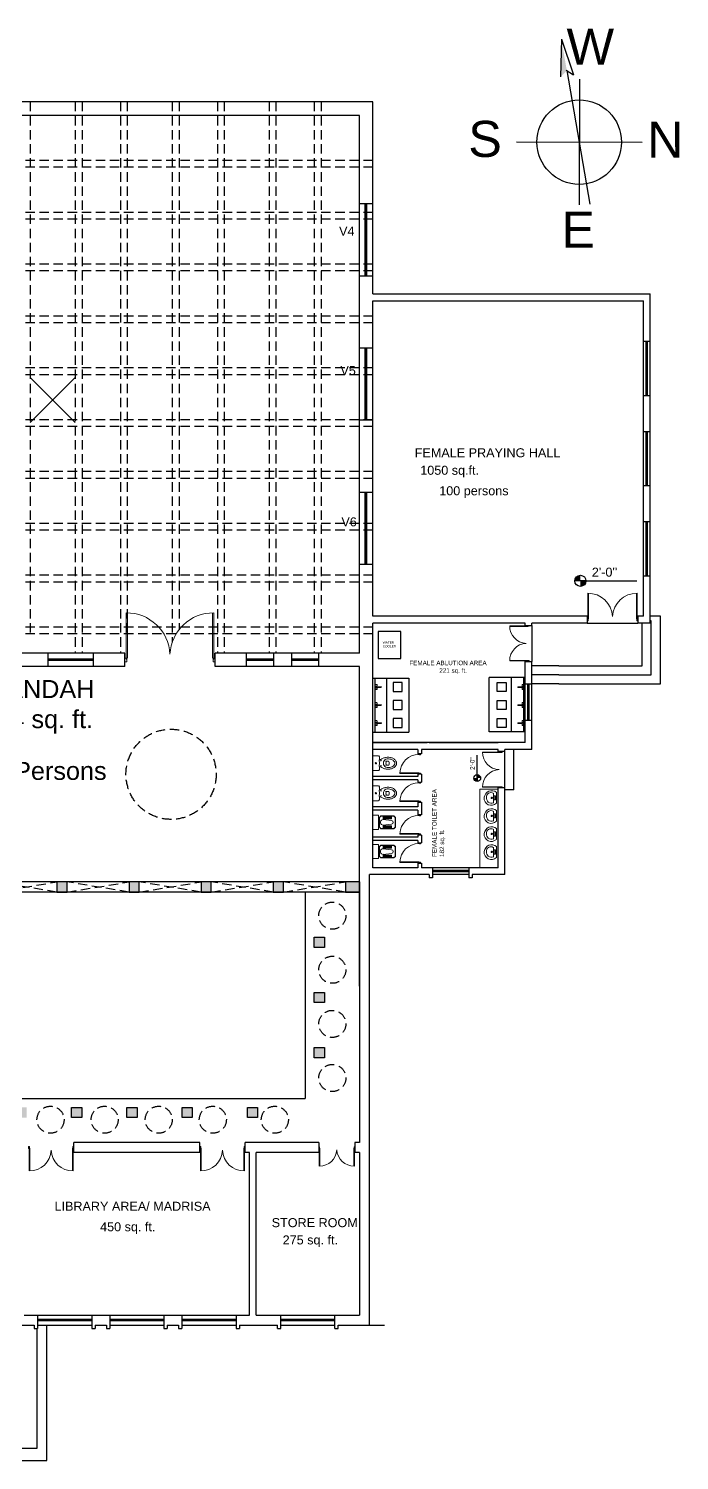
# Model space of a CAD drawing. Header units: inches. Extents: x -6210 to 141093, y -2740 to 21225.
# Drawn here: x 80907 to 81773, y 5841 to 7746 of the extents above; entities that cross this region are included whole.
import ezdxf

# ---------------------------------------------------------------- set-up
doc = ezdxf.new("R2010")
doc.units = ezdxf.units.IN
doc.header["$LTSCALE"] = 100
doc.header["$MEASUREMENT"] = 0
doc.linetypes.add('HIDDEN2', pattern=[0.1875, 0.125, -0.0625])
doc.linetypes.add('PHANTOM2', pattern=[1.25, 0.625, -0.125, 0.125, -0.125, 0.125, -0.125])
for name, color, linetype in [('1text', 6, 'Continuous'), ('A-REFR-SECT', 2, 'PHANTOM2'), ('arches', 83, 'Continuous'), ('beams', 30, 'Continuous'), ('column', 2, 'Continuous'), ('dome', 40, 'Continuous'), ('pavement', 31, 'Continuous'), ('steps', 9, 'Continuous'), ('walls', 1, 'Continuous'), ('windows', 150, 'Continuous')]:
    doc.layers.add(name, color=color, linetype=linetype)
for name, color, linetype, lineweight in [('DODTED', 2, 'HIDDEN2', 5), ('DOOR', 11, 'Continuous', 5), ('FURNITUR', 253, 'Continuous', 18), ('H', 8, 'Continuous', 5)]:
    doc.layers.add(name, color=color, linetype=linetype, lineweight=lineweight)
doc.styles.get("Standard").update_dxf_attribs({"font": 'arial.ttf', "height": 4})

# ---------------------------------------------------------------- blocks, each defined once
blk = doc.blocks.new('FDSADDFAEREWRWER')
at = {"layer": 'FURNITUR'}
for p, q in [((38131, -26483.3), (38131, -26479.5)), ((38131.1, -26479.3), (38132, -26478)), ((38139.5, -26477.9), (38132.4, -26477.9)), ((38139.7, -26497.4), (38139.7, -26478.1)), ((38122.8, -26485.2), (38118.7, -26485.2)), ((38122.8, -26490.3), (38118.7, -26490.3)), ((38129.7, -26484.3), (38128.3, -26484.3)), ((38129.7, -26491.2), (38128.3, -26491.2)), ((38129, -26485), (38129, -26483.6)), ((38129, -26491.9), (38129, -26490.5)), ((38131, -26487.7), (38131.5, -26483.7)), ((38131, -26487.7), (38131.5, -26491.7)), ((38131, -26495.9), (38131, -26492.1)), ((38131.4, -26483.6), (38131.1, -26483.4)), ((38131.3, -26491.9), (38131.1, -26492)), ((38131.1, -26496.2), (38132, -26497.4)), ((38139.5, -26497.6), (38132.4, -26497.6))]:
    blk.add_line(p, q, dxfattribs=at)
at = {"layer": 'FURNITUR', "extrusion": (0, 0, -1)}
for centre, major_axis, start_param, end_param in [((38118.4, -26491.9), (-8.51, 8.51), 0.175324, 0.503558), ((38119.6, -26496), (-11.5, 11.5), 0.503558, 0.785398), ((38119.6, -26496), (-11.5, -11.5), 2.356194, 2.638034), ((38120.8, -26491.9), (-8.51, 8.51), 1.067238, 1.389176), ((38131.5, -26479.5), (-0.314, 0.314), -0.785398, -0.165149), ((38132.4, -26478.3), (-0.314, -0.314), 1.405648, 2.356194), ((38139.5, -26478.1), (-0.157, -0.157), 2.356194, 3.926991), ((38113.9, -26487.7), (-4.02, 4.02), -0.785398, -0.250471), ((38113.9, -26487.7), (-4.02, -4.02), 0.250471, 0.785398), ((38116.6, -26489.4), (-6.28, 6.28), -0.250471, 0.175324), ((38116.6, -26486.1), (-6.28, 6.28), 4.537065, 4.96286), ((38113.9, -26487.7), (-2.45, -2.45), 0.785398, 1.320326), ((38113.9, -26487.7), (-2.45, 2.45), -1.320326, -0.785398), ((38116.6, -26489.4), (-4.71, 4.71), -0.250471, 0.175324), ((38116.6, -26486.1), (-4.71, 4.71), 4.537065, 4.96286), ((38118.4, -26483.5), (-8.51, 8.51), 4.208831, 4.537065), ((38118.4, -26491.9), (-6.94, -6.94), 1.74612, 2.074355), ((38118.4, -26483.5), (-6.94, -6.94), 5.779627, 6.107861), ((38119.6, -26479.4), (-11.5, -11.5), 5.497787, 5.779627), ((38119.6, -26496), (-9.95, -9.95), 2.074355, 2.310238), ((38119.6, -26479.4), (-9.95, 9.95), 3.972947, 4.208831), ((38123.2, -26487.7), (-3.69, -3.69), 0.295539, 1.275258), ((38118.7, -26485.4), (-0.125, -0.125), 1.275258, 2.356194), ((38118.7, -26490.1), (-0.125, 0.125), 3.926991, 5.007928), ((38119.9, -26487.7), (-4.12, 4.12), 0.626699, 4.08569), ((38119.6, -26479.4), (-11.5, 11.5), 3.645151, 3.926991), ((38114.8, -26487.7), (-5.34, -5.34), 3.582609, 4.271372), ((38120.8, -26483.5), (-8.51, -8.51), 4.894009, 5.215947), ((38131.1, -26476), (-4.89, -4.89), 5.503466, 6.019803), ((38131.1, -26499.4), (-4.89, 4.89), 0.263382, 0.779719), ((38129, -26484.3), (-0.275, 0.275), 3.926991, 7.068583), ((38129, -26491.2), (-0.275, 0.275), 3.926991, 7.068583), ((38129, -26484.3), (-0.275, 0.275), 0.785398, 3.926991), ((38129, -26491.2), (-0.275, 0.275), 0.785398, 3.926991), ((38131.2, -26483.3), (-0.125, 0.125), 4.434999, 5.497787), ((38131.2, -26492.1), (-0.125, 0.125), -0.785398, 0.415559), ((38131.5, -26495.9), (-0.314, 0.314), -1.405648, -0.785398), ((38131.3, -26491.7), (-0.125, -0.125), 3.819301, 5.127948), ((38131.3, -26483.7), (-0.125, -0.125), 2.864203, 4.034681), ((38132.4, -26497.2), (-0.314, 0.314), 3.926991, 4.877538), ((38135.7, -26487.7), (-0.627, 0.627), -0.785398, 2.356194), ((38135.7, -26487.7), (-0.627, -0.627), 3.926991, 7.068583), ((38139.5, -26497.4), (-0.157, -0.157), 3.926991, 5.497787)]:
    blk.add_ellipse(centre, major_axis=major_axis, ratio=1, start_param=start_param, end_param=end_param, dxfattribs=at)
blk = doc.blocks.new('A$C0F316CBE')
at = {"linetype": 'Continuous'}
for p, q in [((0, 16), (1.9, 17.9)), ((0, 16), (0, 2.8)), ((0, 2.8), (1.9, 0.9)), ((0.4, 15.8), (2, 17.5)), ((0.4, 15.8), (0.4, 3)), ((0.4, 3), (2, 1.3)), ((1.9, 17.9), (19.4, 17.9)), ((1.9, 0.9), (19.4, 0.9)), ((2, 17.5), (5.2, 17.5)), ((2, 1.3), (5.2, 1.3)), ((5.2, 17.9), (5.2, 14)), ((5.2, 14), (16.1, 14)), ((16.1, 13.2), (5.2, 11.8)), ((16.1, 5.6), (5.2, 7)), ((5.2, 4.8), (16.1, 4.8)), ((5.2, 4.8), (5.2, 0.9)), ((5.7, 14), (5.7, 17.1)), ((5.7, 4.8), (5.7, 1.7)), ((6.2, 14), (6.2, 17.1)), ((6.2, 4.8), (6.2, 1.7)), ((6.7, 14), (6.7, 17.1)), ((6.7, 4.8), (6.7, 1.7)), ((7.2, 14), (7.2, 17.1)), ((7.2, 4.8), (7.2, 1.7)), ((7.8, 14), (7.8, 17.1)), ((7.8, 4.8), (7.8, 1.7)), ((8.3, 14), (8.3, 17.1)), ((8.3, 4.8), (8.3, 1.7)), ((8.8, 14), (8.8, 17.1)), ((8.8, 4.8), (8.8, 1.7)), ((9.3, 14), (9.3, 17.1)), ((9.3, 4.8), (9.3, 1.7)), ((9.8, 14), (9.8, 17.1)), ((9.8, 4.8), (9.8, 1.7)), ((10.4, 14), (10.4, 17.1)), ((10.4, 4.8), (10.4, 1.7)), ((10.9, 14), (10.9, 17.1)), ((10.9, 4.8), (10.9, 1.7)), ((11.4, 14), (11.4, 17.1)), ((11.4, 4.8), (11.4, 1.7)), ((11.9, 14), (11.9, 17.1)), ((11.9, 4.8), (11.9, 1.7)), ((12.4, 14), (12.4, 17.1)), ((12.4, 4.8), (12.4, 1.7)), ((13, 14), (13, 17.1)), ((13, 4.8), (13, 1.7)), ((13.5, 14), (13.5, 17.1)), ((13.5, 4.8), (13.5, 1.7)), ((14, 14), (14, 17.1)), ((14, 4.8), (14, 1.7)), ((14.5, 14), (14.5, 17.1)), ((14.5, 4.8), (14.5, 1.7)), ((15, 14), (15, 17.1)), ((15, 4.8), (15, 1.7)), ((15.5, 14), (15.5, 17.1)), ((15.5, 4.8), (15.5, 1.7)), ((16.1, 17.9), (16.1, 14)), ((16.1, 17.5), (19.2, 17.5)), ((16.1, 4.8), (16.1, 0.9)), ((16.1, 1.3), (19.2, 1.3)), ((20.9, 15.8), (19.2, 17.5)), ((20.9, 3), (19.2, 1.3)), ((21.2, 16), (19.4, 17.9)), ((21.2, 2.8), (19.4, 0.9)), ((20.9, 15.8), (20.9, 3)), ((21.2, 16), (21.2, 2.8)), ((22.4, 9.4), (22.4, 18.8)), ((22.4, 18.8), (29.9, 18.8)), ((22.4, 9.4), (22.4, 0)), ((22.4, 0), (29.9, 0)), ((29.9, 18.8), (29.9, 0))]:
    blk.add_line(p, q, dxfattribs=at)
for centre, radius, start, end in [((5.2, 9.4), 2.44, 90, 270), ((16.1, 9.4), 3.76, 256.2366, 103.7634)]:
    blk.add_arc(centre, radius, start, end, dxfattribs=at)
blk = doc.blocks.new('A$C47FC17B3')
for p, q in [((0, 8.3), (0, 6.2)), ((0, 8.3), (6.6, 8.3)), ((0.4, 5.8), (1.6, 5.8)), ((2, 8.3), (2, 6.2)), ((2.9, 4.8), (2.9, 0.5)), ((3.8, 4.8), (3.8, 0.5)), ((4.6, 8.3), (4.6, 6.2)), ((6.2, 5.8), (5, 5.8)), ((6.6, 8.3), (6.6, 6.2))]:
    blk.add_line(p, q)
blk.add_lwpolyline([(2.3, 8.3), (4.4, 8.3), (4.4, 8.1), (2.3, 8.1)], close=True)
for centre, radius, start, end in [((0.4, 6.2), 0.386, 180, 270), ((1.6, 6.2), 0.386, 270, 0), ((-54.7, 1.9), 57.6, 2.8972, 6.1915), ((3.3, 0.5), 0.462, 180, 0), ((61.3, 1.9), 57.6, 173.8085, 177.1028), ((5, 6.2), 0.386, 180, 270), ((6.2, 6.2), 0.386, 270, 0)]:
    blk.add_arc(centre, radius, start, end)
blk = doc.blocks.new('A$C4A15109F')
at = {"layer": 'H'}
blk.add_blockref('A$C47FC17B3', (-3.3, 18.7), dxfattribs=at)
blk = doc.blocks.new('D')
at = {"layer": 'DOOR'}
for p, q in [((73476.8, 10997.4), (73476.8, 10955.3)), ((73478, 10955.3), (73478, 10997.4)), ((73557.4, 10955.3), (73557.4, 10997.4)), ((73558.5, 10997.4), (73558.5, 10955.3)), ((73475.7, 10955.4), (73476.8, 10955.4)), ((73475.7, 10952), (73475.7, 10955.4)), ((73477.4, 10952), (73475.7, 10952)), ((73476.8, 10955.4), (73476.8, 10954.2)), ((73476.8, 10955.3), (73478, 10955.3)), ((73476.8, 10954.2), (73477.4, 10954.2)), ((73477.4, 10954.2), (73477.4, 10952)), ((73558.5, 10955.3), (73557.4, 10955.3)), ((73557.9, 10954.2), (73557.9, 10952)), ((73558.5, 10954.2), (73557.9, 10954.2)), ((73557.9, 10952), (73559.7, 10952)), ((73559.7, 10955.4), (73558.5, 10955.4)), ((73558.5, 10955.4), (73558.5, 10954.2)), ((73559.7, 10952), (73559.7, 10955.4))]:
    blk.add_line(p, q, dxfattribs=at)
for centre, start, end in [((73477.4, 10957.1), 2.7057, 90.8209), ((73557.9, 10957.1), 89.1791, 177.2943)]:
    blk.add_arc(centre, 40.3, start, end, dxfattribs=at)
blk = doc.blocks.new('D1')
for points in [[(1.5, 40.9), (1.5, 1.9), (3, 1.9), (3, 40.9)], [(1.5, 0.4), (2.2, 0.4), (2.2, -1.9), (0, -1.9), (0, 1.9), (1.5, 1.9)], [(42, 1.9), (42, -1.9), (39.8, -1.9), (39.8, 0.4), (40.5, 0.4), (40.5, 1.9)]]:
    blk.add_lwpolyline(points, close=True)
blk.add_arc((1.5, 1.9), 39, 0, 88.1502)
blk = doc.blocks.new('LAV', base_point=(396, 588))
for p, q in [((396.2, 580.6), (396.2, 595.1)), ((397.6, 585), (397.6, 590.7)), ((397.6, 590.7), (399.3, 590.7)), ((399.3, 590.7), (399.3, 585)), ((400.3, 580.9), (400.3, 594)), ((396.2, 580.6), (396.2, 580.6)), ((399.3, 585), (397.6, 585)), ((400.3, 580.9), (400.3, 580.9))]:
    blk.add_line(p, q)
for centre, radius, start, end in [((402.6, 587.4), 10, 6.3511, 130.1512), ((403.4, 588.7), 6.06, 355.5607, 119.9347), ((403, 587.4), 9.62, 225.0409, 4.876), ((402.9, 587.3), 6.63, 247.3713, 10.7334)]:
    blk.add_arc(centre, radius, start, end)
blk = doc.blocks.new('A$C56213ABD')
for points in [[(11.2, 10.1), (8.6, 10.1)], [(9.9, 11.4), (9.9, 8.7)]]:
    blk.add_lwpolyline(points)
for radius in [0.938, 0.75]:
    blk.add_circle((9.9, 10.1), radius)
at = {"rotation": 270}
blk.add_blockref('LAV', (10.1, 16.5), dxfattribs=at)

msp = doc.modelspace()

# ---------------------------------------------------------------- hatches: boundary and pattern name
at = {"layer": '1text'}
h = msp.add_hatch(color=256, dxfattribs=at)
h.dxf.hatch_style = 1
h.paths.add_polyline_path([(81641.21607, 7018.61748, 0.4142135624), (81633.83283, 7011.23424), (81641.21607, 7011.23424)])
h.paths.add_polyline_path([(81648.5993, 7011.23424), (81641.21607, 7011.23424), (81641.21607, 7003.85101, 0.4142135624)])
h = msp.add_hatch(color=256, dxfattribs=at)
h.dxf.hatch_style = 1
h.paths.add_polyline_path([(81499.33841, 6748.7422, 0.4142135624), (81503.86411, 6744.21651), (81503.86411, 6748.7422)])
h.paths.add_polyline_path([(81503.86411, 6753.2679), (81503.86411, 6748.7422), (81508.3898, 6748.7422, 0.4142135624)])
at = {"layer": 'column'}
h = msp.add_hatch(color=256, dxfattribs=at)
h.dxf.hatch_style = 1
h.paths.add_polyline_path([(80094.01371, 6610.58138), (80075.06327, 6610.58138), (80075.06327, 6597.08138), (80094.01371, 6597.08138)])
h.paths.add_polyline_path([(80190.01371, 6610.58138), (80176.52579, 6610.58138), (80176.52579, 6597.08138), (80190.01371, 6597.08138)])
h.paths.add_polyline_path([(80286.01371, 6610.58138), (80272.52579, 6610.58138), (80272.52579, 6597.08138), (80286.01371, 6597.08138)])
h.paths.add_polyline_path([(80382.01371, 6610.58138), (80368.52579, 6610.58138), (80368.52579, 6597.08138), (80382.01371, 6597.08138)])
h.paths.add_polyline_path([(80478.01371, 6610.58138), (80464.52579, 6610.58138), (80464.52579, 6597.08138), (80478.01371, 6597.08138)])
h.paths.add_polyline_path([(80574.01371, 6610.58138), (80560.52579, 6610.58138), (80560.52579, 6597.08138), (80574.01371, 6597.08138)])
h.paths.add_polyline_path([(80670.01371, 6610.58138), (80656.52579, 6610.58138), (80656.52579, 6597.08138), (80670.01371, 6597.08138)])
h.paths.add_polyline_path([(80766.01371, 6610.58138), (80752.52579, 6610.58138), (80752.52579, 6597.08138), (80766.01371, 6597.08138)])
h.paths.add_polyline_path([(80862.01371, 6610.58138), (80848.52579, 6610.58138), (80848.52579, 6597.08138), (80862.01371, 6597.08138)])
h.paths.add_polyline_path([(80958.01371, 6610.58138), (80944.52579, 6610.58138), (80944.52579, 6597.08138), (80958.01371, 6597.08138)])
h.paths.add_polyline_path([(81054.01371, 6610.58138), (81040.52579, 6610.58138), (81040.52579, 6597.08138), (81054.01371, 6597.08138)])
h.paths.add_polyline_path([(81150.01371, 6610.58138), (81136.52579, 6610.58138), (81136.52579, 6597.08138), (81150.01371, 6597.08138)])
h.paths.add_polyline_path([(81246.01371, 6610.58138), (81232.52579, 6610.58138), (81232.52579, 6597.08138), (81246.01371, 6597.08138)])
h.paths.add_polyline_path([(81347.06327, 6610.58138), (81328.52579, 6610.58138), (81328.52579, 6597.08138), (81347.06327, 6597.08138)])
h = msp.add_hatch(color=256, dxfattribs=at)
h.dxf.hatch_style = 1
h.paths.add_polyline_path([(80135.06327, 6537.08138), (80121.57536, 6537.08138), (80121.57536, 6523.58138), (80135.06327, 6523.58138)])
h.paths.add_polyline_path([(80135.06327, 6463.58138), (80121.57536, 6463.58138), (80121.57536, 6450.08138), (80135.06327, 6450.08138)])
h.paths.add_polyline_path([(80135.06327, 6390.08138), (80121.57536, 6390.08138), (80121.57536, 6376.58138), (80135.06327, 6376.58138)])
h.paths.add_polyline_path([(80195.06327, 6310.58138), (80181.57536, 6310.58138), (80181.57536, 6297.08138), (80195.06327, 6297.08138)])
h.paths.add_polyline_path([(80330.03911, 6310.58138), (80316.55119, 6310.58138), (80316.55119, 6297.08138), (80330.03911, 6297.08138)])
h.paths.add_polyline_path([(80403.52703, 6310.58138), (80390.03911, 6310.58138), (80390.03911, 6297.08138), (80403.52703, 6297.08138)])
h.paths.add_polyline_path([(80477.01495, 6310.58138), (80463.52703, 6310.58138), (80463.52703, 6297.08138), (80477.01495, 6297.08138)])
h.paths.add_polyline_path([(80550.50287, 6310.58138), (80537.01495, 6310.58138), (80537.01495, 6297.08138), (80550.50287, 6297.08138)])
h.paths.add_polyline_path([(80904.17566, 6310.58138), (80890.68774, 6310.58138), (80890.68774, 6297.08138), (80904.17566, 6297.08138)])
h.paths.add_polyline_path([(80977.66358, 6310.58138), (80964.17566, 6310.58138), (80964.17566, 6297.08138), (80977.66358, 6297.08138)])
h.paths.add_polyline_path([(81051.1515, 6310.58138), (81037.66358, 6310.58138), (81037.66358, 6297.08138), (81051.1515, 6297.08138)])
h.paths.add_polyline_path([(81124.63942, 6310.58138), (81111.1515, 6310.58138), (81111.1515, 6297.08138), (81124.63942, 6297.08138)])
h.paths.add_polyline_path([(81211.61525, 6310.58138), (81198.12733, 6310.58138), (81198.12733, 6297.08138), (81211.61525, 6297.08138)])
h.paths.add_polyline_path([(81300.55119, 6390.08138), (81287.06327, 6390.08138), (81287.06327, 6376.58138), (81300.55119, 6376.58138)])
h.paths.add_polyline_path([(81300.55119, 6463.58138), (81287.06327, 6463.58138), (81287.06327, 6450.08138), (81300.55119, 6450.08138)])
h.paths.add_polyline_path([(81300.55119, 6537.08138), (81287.06327, 6537.08138), (81287.06327, 6523.58138), (81300.55119, 6523.58138)])

# ---------------------------------------------------------------- linework, layer by layer
at = {"layer": '1text'}
for p, q in [((81648.5993, 7011.23424), (81633.83283, 7011.23424)), ((81641.21607, 7011.23424), (81716.15746, 7011.23424)), ((81503.86411, 6748.7422), (81503.86411, 6779.47044)), ((81503.86411, 6753.2679), (81503.86411, 6744.21651))]:
    msp.add_line(p, q, dxfattribs=at)
for centre, radius in [((81641.21607, 7011.23424), 7.38324), ((81503.86411, 6748.7422), 4.5257)]:
    msp.add_circle(centre, radius, dxfattribs=at)
at = {"layer": 'A-REFR-SECT', "linetype": 'ByBlock'}
for p, q in [((81615.83969, 7732.08301), (81614.88549, 7682.0224)), ((81615.83969, 7732.08301), (81631.94277, 7684.67345)), ((81622.27796, 7690.65819), (81631.94277, 7684.67345)), ((81623.11601, 7690.13924), (81653.9073, 7512.64529)), ((81639.84822, 7678.62483), (81639.38597, 7511.41528)), ((81556.01232, 7595.25118), (81723.22187, 7594.78893))]:
    msp.add_line(p, q, dxfattribs=at)
msp.add_circle((81639.61709, 7595.02005), 56.205, dxfattribs=at)
msp.add_solid([(81623.11601, 7690.13924), (81615.83969, 7732.08301), (81614.88549, 7682.0224)], dxfattribs=at)
at = {"layer": 'arches', "linetype": 'HIDDEN2'}
for p, q in [((80862.01371, 6597.08138), (80944.52579, 6610.58138)), ((80944.52579, 6597.08138), (80862.01371, 6610.58138)), ((80958.01371, 6597.08138), (81040.52579, 6610.58138)), ((81040.52579, 6597.08138), (80958.01371, 6610.58138)), ((81054.01371, 6597.08138), (81136.52579, 6610.58138)), ((81136.52579, 6597.08138), (81054.01371, 6610.58138)), ((81150.01371, 6597.08138), (81232.52579, 6610.58138)), ((81232.52579, 6597.08138), (81150.01371, 6610.58138)), ((81246.01371, 6597.08138), (81328.52579, 6610.58138)), ((81328.52579, 6597.08138), (81246.01371, 6610.58138))]:
    msp.add_line(p, q, dxfattribs=at)
at = {"layer": 'arches'}
msp.add_line((81360.56327, 6020.77789), (81380.35188, 6020.77789), dxfattribs=at)
at = {"layer": 'beams', "linetype": 'HIDDEN2'}
for p, q in [((80909.06327, 7648.58138), (80909.06327, 6936.66621)), ((80969.06327, 7648.58138), (80969.06327, 6915.08138)), ((80978.06327, 7648.58138), (80978.06327, 6915.08138)), ((81029.06327, 7648.58138), (81029.06327, 6915.08138)), ((81038.06327, 7648.58138), (81038.06327, 6936.66621)), ((81098.06327, 7648.58138), (81098.06327, 6929.4779)), ((81107.06327, 7648.58138), (81107.06327, 6946.2132)), ((81158.06327, 7648.58138), (81158.06327, 6915.08138)), ((81167.06327, 7648.58138), (81167.06327, 6915.08138)), ((81227.06327, 7648.58138), (81227.06327, 6915.08138)), ((81236.06327, 7648.58138), (81236.06327, 6915.08138)), ((81287.06327, 7648.58138), (81287.06327, 6915.08138)), ((81296.06327, 7648.58138), (81296.06327, 6915.08138)), ((81365.06327, 7570.58138), (80075.06327, 7570.58138)), ((81365.06327, 7561.58138), (80075.06327, 7561.58138)), ((81365.06327, 7501.58138), (80075.06327, 7501.58138)), ((81365.06327, 7492.58138), (80075.06327, 7492.58138)), ((81365.06327, 7432.58138), (80075.06327, 7432.58138)), ((81365.06327, 7423.58138), (80075.06327, 7423.58138)), ((81365.06327, 7363.58138), (80075.06327, 7363.58138)), ((81365.06327, 7354.58138), (80075.06327, 7354.58138)), ((81365.06327, 7294.58138), (80075.06327, 7294.58138)), ((81365.06327, 7285.58138), (80075.06327, 7285.58138)), ((81365.06327, 7225.58138), (80075.06327, 7225.58138)), ((81365.06327, 7216.58138), (80075.06327, 7216.58138)), ((81365.06327, 7156.58138), (80075.06327, 7156.58138)), ((81365.06327, 7147.58138), (80075.06327, 7147.58138)), ((81365.06327, 7087.58138), (80075.06327, 7087.58138)), ((81365.06327, 7078.58138), (80075.06327, 7078.58138)), ((81365.06327, 7018.58138), (80075.06327, 7018.58138)), ((81365.06327, 7009.58138), (80075.06327, 7009.58138)), ((81365.06327, 6949.58138), (80075.06327, 6949.58138)), ((81365.06327, 6940.58138), (80075.06327, 6940.58138)), ((81227.06327, 6907.08138), (81227.06327, 6905.08138))]:
    msp.add_line(p, q, dxfattribs=at)
at = {"layer": 'beams'}
for p, q in [((80969.06327, 7281.83138), (80909.06327, 7221.83138)), ((80909.06327, 7281.83138), (80969.06327, 7221.83138))]:
    msp.add_line(p, q, dxfattribs=at)
at = {"layer": 'column'}
for points in [[(80944.52579, 6597.08138), (80958.01371, 6597.08138), (80958.01371, 6610.58138), (80944.52579, 6610.58138)], [(81040.52579, 6597.08138), (81054.01371, 6597.08138), (81054.01371, 6610.58138), (81040.52579, 6610.58138)], [(81136.52579, 6597.08138), (81150.01371, 6597.08138), (81150.01371, 6610.58138), (81136.52579, 6610.58138)], [(81232.52579, 6597.08138), (81246.01371, 6597.08138), (81246.01371, 6610.58138), (81232.52579, 6610.58138)], [(81328.52579, 6597.08138), (81347.06327, 6597.08138), (81347.06327, 6610.58138), (81328.52579, 6610.58138)], [(81300.55119, 6523.58138), (81287.06327, 6523.58138), (81287.06327, 6537.08138), (81300.55119, 6537.08138)], [(81300.55119, 6450.08138), (81287.06327, 6450.08138), (81287.06327, 6463.58138), (81300.55119, 6463.58138)], [(81300.55119, 6376.58138), (81287.06327, 6376.58138), (81287.06327, 6390.08138), (81300.55119, 6390.08138)], [(80977.66358, 6297.08138), (80964.17566, 6297.08138), (80964.17566, 6310.58138), (80977.66358, 6310.58138)], [(81051.1515, 6297.08138), (81037.66358, 6297.08138), (81037.66358, 6310.58138), (81051.1515, 6310.58138)], [(81124.63942, 6297.08138), (81111.1515, 6297.08138), (81111.1515, 6310.58138), (81124.63942, 6310.58138)], [(81211.61525, 6297.08138), (81198.12733, 6297.08138), (81198.12733, 6310.58138), (81211.61525, 6310.58138)]]:
    msp.add_lwpolyline(points, close=True, dxfattribs=at)
at = {"layer": 'dome', "linetype": 'HIDDEN2'}
for centre, radius in [((81096.45406, 6753.83138), 60), ((81311.06327, 6565.70409), 18), ((81311.06327, 6493.70409), 18), ((81311.06327, 6421.70409), 18), ((81311.06327, 6349.70409), 18), ((80936.03911, 6294.16806), 18), ((81008.03911, 6294.16806), 18), ((81080.03911, 6294.16806), 18), ((81152.03911, 6294.16806), 18), ((81234.56809, 6294.16806), 18)]:
    msp.add_circle(centre, radius, dxfattribs=at)
at = {"layer": 'FURNITUR'}
for p, q in [((81531.56327, 6733.99963), (81507.56327, 6733.99963)), ((81507.56327, 6733.99963), (81507.56327, 6629.53523)), ((81507.56327, 6629.53523), (81531.56327, 6629.53523))]:
    msp.add_line(p, q, dxfattribs=at)
at = {"layer": 'steps'}
for p, q in [((81650.06327, 6955.03523), (81717.56327, 6955.03523)), ((81723.56327, 6898.03523), (81723.56327, 6955.03523)), ((81747.56327, 6964.03523), (81734.06327, 6964.03523)), ((81735.56327, 6958.03523), (81734.06327, 6958.03523)), ((81735.56327, 6886.03523), (81735.56327, 6958.03523)), ((81747.56327, 6874.03523), (81747.56327, 6964.03523)), ((81576.56327, 6952.03523), (81576.56327, 6904.03523)), ((81612.56327, 6898.03523), (81576.56327, 6898.03523)), ((81612.56327, 6898.03523), (81723.56327, 6898.03523)), ((81612.56327, 6886.03523), (81576.56327, 6886.03523)), ((81612.56327, 6886.03523), (81735.56327, 6886.03523)), ((81612.56327, 6874.03523), (81576.56327, 6874.03523)), ((81612.56327, 6874.03523), (81747.56327, 6874.03523)), ((81540.56327, 6736.03523), (81540.56327, 6784.03523)), ((81552.56327, 6733.03523), (81552.56327, 6787.03523)), ((81552.56327, 6733.03523), (81540.56327, 6733.03523)), ((80931.17139, 5840.92789), (80931.17139, 6020.77789)), ((80918.09139, 5857.27789), (80918.09139, 6016.27789)), ((80538.77139, 5857.27789), (80918.09139, 5857.27789)), ((80525.69139, 5840.92789), (80931.17139, 5840.92789))]:
    msp.add_line(p, q, dxfattribs=at)
msp.add_lwpolyline([(81372.19211, 6943.73864), (81372.19211, 6907.73864), (81402.19211, 6907.73864), (81402.19211, 6943.73864)], close=True, dxfattribs=at)
at = {"layer": 'walls', "color": 1}
for p, q in [((81365.06327, 7648.58138), (80774.06327, 7648.58138)), ((81365.06327, 7393.03523), (81365.06327, 7648.58138)), ((81347.06327, 7630.58138), (80774.78194, 7630.58138)), ((81347.06327, 6915.08138), (81347.06327, 7630.58138)), ((81365.06327, 7393.03523), (81734.06327, 7393.03523)), ((81734.06327, 6955.03523), (81734.06327, 7393.03523)), ((81365.06327, 6964.03523), (81365.06327, 7384.03523)), ((81365.06327, 7384.03523), (81725.06327, 7384.03523)), ((81725.06327, 6964.03523), (81725.06327, 7384.03523)), ((81650.06327, 6964.03523), (81365.06327, 6964.03523)), ((81567.56327, 6964.03523), (81365.06327, 6964.03523)), ((81365.06327, 6629.53523), (81365.06327, 6955.03523)), ((81567.56327, 6955.03523), (81365.06327, 6955.03523)), ((81567.56327, 6952.03523), (81567.56327, 6955.03523)), ((81650.06327, 6955.03523), (81576.56327, 6955.03523)), ((81576.56327, 6952.03523), (81576.56327, 6955.03523)), ((81650.06327, 6964.03523), (81650.06327, 6955.03523)), ((81725.06327, 6964.03523), (81717.56327, 6964.03523)), ((81717.56327, 6964.03523), (81717.56327, 6955.03523)), ((81734.06327, 6955.03523), (81717.56327, 6955.03523)), ((81567.56327, 6952.03523), (81576.56327, 6952.03523)), ((81035.06327, 6915.08138), (80771.06327, 6915.08138)), ((81035.06327, 6897.08138), (80771.06327, 6897.08138)), ((80933.06327, 6897.08138), (80933.06327, 6915.08138)), ((80993.06327, 6897.08138), (80993.06327, 6915.08138)), ((81035.06327, 6897.08138), (81035.06327, 6915.08138)), ((81347.06327, 6915.08138), (81155.06327, 6915.08138)), ((81155.06327, 6897.08138), (81155.06327, 6915.08138)), ((81347.06327, 6897.08138), (81155.06327, 6897.08138)), ((81197.06327, 6897.08138), (81197.06327, 6915.08138)), ((81233.06327, 6897.08138), (81233.06327, 6915.08138)), ((81257.06327, 6897.08138), (81257.06327, 6915.08138)), ((81293.06327, 6897.08138), (81293.06327, 6915.08138)), ((81347.06327, 6616.03523), (81347.06327, 6897.08138)), ((81567.56327, 6796.03523), (81567.56327, 6904.03523)), ((81567.56327, 6904.03523), (81576.56327, 6904.03523)), ((81576.56327, 6787.03523), (81576.56327, 6904.03523)), ((81365.06327, 6881.92676), (81413.06327, 6881.92676)), ((81368.06327, 6809.92676), (81368.06327, 6881.92676)), ((81383.06327, 6881.92676), (81383.06327, 6857.92676)), ((81413.06327, 6881.92676), (81413.06327, 6857.92676)), ((81567.56327, 6882.46534), (81519.56327, 6882.46534)), ((81519.56327, 6858.46534), (81519.56327, 6882.46534)), ((81567.56327, 6882.46534), (81519.56327, 6882.46534)), ((81549.56327, 6810.46534), (81549.56327, 6882.46534)), ((81566.06327, 6809.92676), (81566.06327, 6881.92676)), ((81519.56327, 6834.46534), (81519.56327, 6858.46534)), ((81567.56327, 6874.03523), (81576.56327, 6874.03523)), ((81383.06327, 6857.92676), (81383.06327, 6833.92676)), ((81413.06327, 6857.92676), (81413.06327, 6833.92676)), ((81383.06327, 6833.92676), (81383.06327, 6809.92676)), ((81413.06327, 6833.92676), (81413.06327, 6809.92676)), ((81519.56327, 6810.46534), (81519.56327, 6834.46534)), ((81567.56327, 6826.03523), (81576.56327, 6826.03523)), ((81365.06327, 6809.92676), (81413.06327, 6809.92676)), ((81365.06327, 6809.92676), (81413.06327, 6809.92676)), ((81567.56327, 6810.46534), (81519.56327, 6810.46534)), ((81437.06327, 6796.03523), (81365.06327, 6796.03523)), ((81365.06327, 6796.03523), (81437.06327, 6796.03523)), ((81531.56327, 6796.03523), (81365.06327, 6796.03523)), ((81437.06327, 6796.03523), (81365.06327, 6796.03523)), ((81425.06327, 6787.03523), (81365.06327, 6787.03523)), ((81425.06327, 6787.03523), (81425.06327, 6781.03523)), ((81531.56327, 6787.03523), (81429.56327, 6787.03523)), ((81437.06327, 6787.03523), (81429.56327, 6787.03523)), ((81429.56327, 6787.03523), (81429.56327, 6781.03523)), ((81567.56327, 6796.03523), (81439.8536, 6796.03523)), ((81439.8536, 6796.03523), (81531.56327, 6796.03523)), ((81531.56327, 6784.03523), (81531.56327, 6787.03523)), ((81540.56327, 6784.03523), (81531.56327, 6784.03523)), ((81576.56327, 6787.03523), (81540.56327, 6787.03523)), ((81540.56327, 6784.03523), (81540.56327, 6787.03523)), ((81429.56327, 6781.03523), (81425.06327, 6781.03523)), ((81425.06327, 6751.03523), (81365.06327, 6751.03523)), ((81425.06327, 6746.53523), (81365.06327, 6746.53523)), ((81429.56327, 6754.03523), (81425.06327, 6754.03523)), ((81425.06327, 6754.03523), (81425.06327, 6751.03523)), ((81425.06327, 6746.53523), (81425.06327, 6743.53523)), ((81429.56327, 6754.03523), (81429.56327, 6743.53523)), ((81425.06327, 6743.53523), (81429.56327, 6743.53523)), ((81531.56327, 6629.53523), (81531.56327, 6736.03523)), ((81540.56327, 6736.03523), (81531.56327, 6736.03523)), ((81540.56327, 6620.53523), (81540.56327, 6736.03523)), ((81425.06327, 6710.53523), (81365.06327, 6710.53523)), ((81425.06327, 6706.03523), (81365.06327, 6706.03523)), ((81425.06327, 6716.53523), (81425.06327, 6710.53523)), ((81425.06327, 6716.53523), (81425.06327, 6710.53523)), ((81425.06327, 6716.53523), (81429.56327, 6716.53523)), ((81425.06327, 6706.03523), (81425.06327, 6700.03523)), ((81429.56327, 6716.53523), (81429.56327, 6700.03523)), ((81429.56327, 6716.53523), (81429.56327, 6710.53523)), ((81429.56327, 6700.03523), (81425.06327, 6700.03523)), ((81425.06327, 6670.03523), (81365.06327, 6670.03523)), ((81429.56327, 6673.03523), (81425.06327, 6673.03523)), ((81425.06327, 6673.03523), (81425.06327, 6670.03523)), ((81429.56327, 6673.03523), (81429.56327, 6662.53523)), ((81425.06327, 6665.53523), (81365.06327, 6665.53523)), ((81425.06327, 6665.53523), (81425.06327, 6662.53523)), ((81425.06327, 6662.53523), (81429.56327, 6662.53523)), ((81425.06327, 6635.53523), (81425.06327, 6629.53523)), ((81425.06327, 6635.53523), (81429.56327, 6635.53523)), ((81429.56327, 6635.53523), (81429.56327, 6629.53523)), ((81347.06327, 6580.03523), (81347.06327, 6616.03523)), ((81360.56327, 6020.77789), (81360.56327, 6620.53523)), ((81440.06327, 6620.53523), (81360.56327, 6620.53523)), ((81425.06327, 6629.53523), (81365.06327, 6629.53523)), ((81531.56327, 6629.53523), (81429.56327, 6629.53523)), ((81440.06327, 6620.53523), (81440.06327, 6616.03523)), ((81444.56327, 6616.03523), (81440.06327, 6616.03523)), ((81444.56327, 6629.53523), (81444.56327, 6616.03523)), ((81492.56327, 6620.53523), (81444.56327, 6620.53523)), ((81492.56327, 6629.53523), (81492.56327, 6616.03523)), ((81497.06327, 6616.03523), (81492.56327, 6616.03523)), ((81540.56327, 6620.53523), (81497.06327, 6620.53523)), ((81497.06327, 6620.53523), (81497.06327, 6616.03523)), ((81347.06327, 6610.58138), (80075.06327, 6610.58138)), ((81347.06327, 6597.08138), (80075.06327, 6597.08138)), ((81347.06327, 6610.58138), (81347.06327, 6264.08138)), ((81347.06327, 6544.03523), (81347.06327, 6580.03523)), ((81347.06327, 6508.03523), (81347.06327, 6544.03523)), ((81347.06327, 6472.03523), (81347.06327, 6508.03523)), ((81134.93139, 6264.08138), (80966.93139, 6264.08138)), ((81134.93139, 6250.58138), (80966.93139, 6250.58138)), ((81293.06327, 6264.08138), (81194.93139, 6264.08138)), ((81200.93139, 6250.58138), (81194.93139, 6250.58138)), ((81293.06327, 6250.58138), (81209.93139, 6250.58138)), ((81293.06327, 6264.08138), (81293.06327, 6250.58138)), ((81347.06327, 6264.08138), (81341.06327, 6264.08138)), ((81341.06327, 6264.08138), (81341.06327, 6250.58138)), ((81347.06327, 6250.58138), (81341.06327, 6250.58138)), ((81347.06327, 6250.58138), (81347.06327, 6034.27789)), ((80891.93139, 6020.77789), (80914.43139, 6020.77789)), ((80900.93139, 6034.27789), (81200.93139, 6034.27789)), ((80918.93139, 6020.77789), (80990.93139, 6020.77789)), ((80995.43139, 6020.77789), (81010.43139, 6020.77789)), ((81014.93139, 6020.77789), (81086.93139, 6020.77789)), ((81091.43139, 6020.77789), (81106.43139, 6020.77789)), ((81110.93139, 6020.77789), (81182.93139, 6020.77789)), ((81187.43139, 6020.77789), (81237.99733, 6020.77789)), ((81209.93139, 6034.27789), (81347.06327, 6034.27789)), ((81237.99733, 6016.27789), (81237.99733, 6020.77789)), ((81242.49733, 6016.27789), (81242.49733, 6034.27789)), ((81242.49733, 6020.77789), (81314.49733, 6020.77789)), ((81314.49733, 6016.27789), (81314.49733, 6034.27789)), ((81318.99733, 6020.77789), (81360.56327, 6020.77789)), ((81318.99733, 6016.27789), (81318.99733, 6020.77789)), ((80914.43139, 6016.27789), (80918.93139, 6016.27789)), ((80990.93139, 6016.27789), (80995.43139, 6016.27789)), ((81010.43139, 6016.27789), (81014.93139, 6016.27789)), ((81086.93139, 6016.27789), (81091.43139, 6016.27789)), ((81106.43139, 6016.27789), (81110.93139, 6016.27789)), ((81182.93139, 6016.27789), (81187.43139, 6016.27789)), ((81237.99733, 6016.27789), (81242.49733, 6016.27789)), ((81314.49733, 6016.27789), (81318.99733, 6016.27789))]:
    msp.add_line(p, q, dxfattribs=at)
at = {"layer": 'walls'}
for p, q in [((81364.97193, 7512.83138), (81346.97193, 7512.83138)), ((81364.97193, 7416.83138), (81346.97193, 7416.83138)), ((81364.97193, 7320.83138), (81346.97193, 7320.83138)), ((81725.06327, 7330.03523), (81734.06327, 7330.03523)), ((81725.06327, 7258.03523), (81734.06327, 7258.03523)), ((81364.97193, 7224.83138), (81346.97193, 7224.83138)), ((81725.06327, 7210.03523), (81734.06327, 7210.03523)), ((81364.97193, 7128.83138), (81346.97193, 7128.83138)), ((81725.06327, 7138.03523), (81734.06327, 7138.03523)), ((81725.06327, 7090.03523), (81734.06327, 7090.03523)), ((81364.97193, 7032.83138), (81346.97193, 7032.83138)), ((81725.06327, 7018.03523), (81734.06327, 7018.03523)), ((80966.93139, 6250.58138), (80966.93139, 6264.08138)), ((81134.93139, 6250.58138), (81134.93139, 6264.08138)), ((81194.93139, 6250.58138), (81194.93139, 6264.08138)), ((81200.93139, 6034.27789), (81200.93139, 6250.58138)), ((81209.93139, 6034.27789), (81209.93139, 6250.58138)), ((80914.43139, 6020.77789), (80914.43139, 6016.27789)), ((80918.93139, 6034.27789), (80918.93139, 6016.27789)), ((80990.93139, 6034.27789), (80990.93139, 6016.27789)), ((80995.43139, 6020.77789), (80995.43139, 6016.27789)), ((81010.43139, 6020.77789), (81010.43139, 6016.27789)), ((81014.93139, 6034.27789), (81014.93139, 6016.27789)), ((81086.93139, 6034.27789), (81086.93139, 6016.27789)), ((81091.43139, 6020.77789), (81091.43139, 6016.27789)), ((81106.43139, 6020.77789), (81106.43139, 6016.27789)), ((81110.93139, 6034.27789), (81110.93139, 6016.27789)), ((81182.93139, 6034.27789), (81182.93139, 6016.27789)), ((81187.43139, 6020.77789), (81187.43139, 6016.27789))]:
    msp.add_line(p, q, dxfattribs=at)
at = {"layer": 'walls', "color": 5}
for p in [(81275.06327, 6597.08138), (80147.06327, 6322.58138)]:
    msp.add_line(p, (81275.06327, 6322.58138), dxfattribs=at)
at = {"layer": 'walls'}
for points in [[(81391.83426, 6863.92676), (81403.83426, 6863.92676), (81403.83426, 6875.92676), (81391.83426, 6875.92676)], [(81542.29228, 6863.92676), (81530.29228, 6863.92676), (81530.29228, 6875.92676), (81542.29228, 6875.92676)], [(81391.83426, 6839.92676), (81403.83426, 6839.92676), (81403.83426, 6851.92676), (81391.83426, 6851.92676)], [(81542.29228, 6839.92676), (81530.29228, 6839.92676), (81530.29228, 6851.92676), (81542.29228, 6851.92676)], [(81391.83426, 6815.92676), (81403.83426, 6815.92676), (81403.83426, 6827.92676), (81391.83426, 6827.92676)], [(81542.29228, 6815.92676), (81530.29228, 6815.92676), (81530.29228, 6827.92676), (81542.29228, 6827.92676)]]:
    msp.add_lwpolyline(points, close=True, dxfattribs=at)
at = {"layer": 'windows'}
for p, q in [((81354.97193, 7416.83138), (81354.97193, 7512.83138)), ((81355.97193, 7416.83138), (81355.97193, 7512.83138)), ((81356.97193, 7416.83138), (81356.97193, 7512.83138)), ((81354.97193, 7224.83138), (81354.97193, 7320.83138)), ((81355.97193, 7224.83138), (81355.97193, 7320.83138)), ((81356.97193, 7224.83138), (81356.97193, 7320.83138)), ((81728.56327, 7258.03523), (81728.56327, 7330.03523)), ((81729.56327, 7258.03523), (81729.56327, 7330.03523)), ((81730.56327, 7258.03523), (81730.56327, 7330.03523)), ((81728.56327, 7138.03523), (81728.56327, 7210.03523)), ((81729.56327, 7138.03523), (81729.56327, 7210.03523)), ((81730.56327, 7138.03523), (81730.56327, 7210.03523)), ((81354.97193, 7032.83138), (81354.97193, 7128.83138)), ((81355.97193, 7032.83138), (81355.97193, 7128.83138)), ((81356.97193, 7032.83138), (81356.97193, 7128.83138)), ((81728.56327, 7018.03523), (81728.56327, 7090.03523)), ((81729.56327, 7018.03523), (81729.56327, 7090.03523)), ((81730.56327, 7018.03523), (81730.56327, 7090.03523)), ((80993.06327, 6907.08138), (80933.06327, 6907.08138)), ((80993.06327, 6906.08138), (80933.06327, 6906.08138)), ((80993.06327, 6905.08138), (80933.06327, 6905.08138)), ((81233.06327, 6907.08138), (81197.06327, 6907.08138)), ((81233.06327, 6906.08138), (81197.06327, 6906.08138)), ((81233.06327, 6905.08138), (81197.06327, 6905.08138)), ((81293.06327, 6907.08138), (81257.06327, 6907.08138)), ((81293.06327, 6906.08138), (81257.06327, 6906.08138)), ((81293.06327, 6905.08138), (81257.06327, 6905.08138)), ((81571.06327, 6826.03523), (81571.06327, 6874.03523)), ((81572.06327, 6826.03523), (81572.06327, 6874.03523)), ((81573.06327, 6826.03523), (81573.06327, 6874.03523)), ((81492.56327, 6626.03523), (81444.56327, 6626.03523)), ((81492.56327, 6625.03523), (81444.56327, 6625.03523)), ((81492.56327, 6624.03523), (81444.56327, 6624.03523)), ((80990.93139, 6028.52789), (80918.93139, 6028.52789)), ((80990.93139, 6027.52789), (80918.93139, 6027.52789)), ((80990.93139, 6026.52789), (80918.93139, 6026.52789)), ((81086.93139, 6028.52789), (81014.93139, 6028.52789)), ((81086.93139, 6027.52789), (81014.93139, 6027.52789)), ((81086.93139, 6026.52789), (81014.93139, 6026.52789)), ((81182.93139, 6028.52789), (81110.93139, 6028.52789)), ((81182.93139, 6027.52789), (81110.93139, 6027.52789)), ((81182.93139, 6026.52789), (81110.93139, 6026.52789)), ((81314.49733, 6028.52789), (81242.49733, 6028.52789)), ((81314.49733, 6027.52789), (81242.49733, 6027.52789)), ((81314.49733, 6026.52789), (81242.49733, 6026.52789))]:
    msp.add_line(p, q, dxfattribs=at)

# ---------------------------------------------------------------- block references
at = {"layer": 'DODTED', "xscale": -1, "rotation": 90.00000000000087}
for p in [(81395.06327, 6869.92676), (81395.06327, 6845.92676), (81395.06327, 6821.92676)]:
    msp.add_blockref('A$C4A15109F', p, dxfattribs=at)
at = {"layer": 'DODTED', "rotation": 270.000000000001}
for p in [(81539.06327, 6869.92676), (81539.06327, 6845.92676), (81539.06327, 6821.92676)]:
    msp.add_blockref('A$C4A15109F', p, dxfattribs=at)
at = {"layer": 'DOOR', "extrusion": (1e-16, 1.77465e-30, -1), "xscale": -0.6428571428571358, "yscale": 0.6428571428571361, "zscale": 0.6428571428571361, "rotation": 269.999999999999}
for p in [(-81427.31327, 6754.03523), (-81427.31327, 6716.53523), (-81427.31327, 6673.03523), (-81427.31327, 6635.53523)]:
    msp.add_blockref('D1', p, dxfattribs=at)
at = {"layer": 'FURNITUR', "xscale": -1}
for p in [(119504.74037, 33256.28406), (119504.74037, 33216.28331)]:
    msp.add_blockref('FDSADDFAEREWRWER', p, dxfattribs=at)
at = {"layer": 'FURNITUR', "xscale": -1, "rotation": 270.000000000001}
for p in [(81513.17973, 6712.59295), (81513.17973, 6688.59295), (81513.17973, 6664.59295), (81513.17973, 6640.59295)]:
    msp.add_blockref('A$C56213ABD', p, dxfattribs=at)
at = {"layer": 'FURNITUR', "rotation": 180.000000000001}
for p in [(81394.93074, 6699.28269), (81394.93074, 6660.44404)]:
    msp.add_blockref('A$C0F316CBE', p, dxfattribs=at)
at = {"layer": 'walls'}
for p, xscale, yscale, zscale in [((22607.11356, -1842.52156), 0.8035714285551383, 0.8035714285551383, 0.8035714285551383), ((-23930.12045, -8742.01136), 1.428570609014755, 1.428570609014755, 1.428570609014755)]:
    msp.add_blockref('D', p, dxfattribs=dict(at, xscale=xscale, yscale=yscale, zscale=zscale))
for p, xscale, yscale, zscale, rotation in [((87831.30465, 48938.13278), -0.5714285710502828, 0.5714285710502829, 0.5714285710502829, 90.00000000000087), ((87795.30396, 48770.13278), -0.5714285710502828, 0.5714285710502829, 0.5714285710502829, 90.00000000000087), ((28424.34318, 14081.37647), -0.714285255278358, 0.7142852552783578, 0.7142852552783578, 180), ((28652.34318, 14081.37647), -0.714285255278358, 0.7142852552783578, 0.7142852552783578, 180), ((39307.02642, 12516.56228), -0.5714277454903107, 0.5714277454903107, 0.571427745490311, 180)]:
    msp.add_blockref('D', p, dxfattribs=dict(at, xscale=xscale, yscale=yscale, zscale=zscale, rotation=rotation))

# ---------------------------------------------------------------- texts
at = {"layer": '1text', "attachment_point": 1}
for s, width, insert, char_height in [('V4', 39.400908, (81320.05148, 7482.54978), 12), ('V5', 39.400908, (81321.87005, 7297.03626), 12), ('FEMALE PRAYING HALL', 408.0624556, (81420.75886, 7187.67405), 12), ('1050 sq.ft.', 408.0624556, (81428.06939, 7164.40122), 12), ('100 persons', 408.0624556, (81453.31554, 7137.12181), 12), ('V6', 39.400908, (81323.13367, 7095.76622), 12), ("2'-0''", 12, (81656.39572, 7028.81892), 12), ('WATER\\PCOOLER', 39.400908, (81378.1244, 6930.69646), 3), ('FEMALE ABLUTION AREA', 210.1224263, (81413.57059, 6905.01689), 6), ('        VERANDAH\\P          2544 sq. ft.', 408.0624556, (80733.67406, 6879.26483), 24), ('221 sq. ft.', 43.1149217, (81453.41034, 6894.9084), 6), ('265 Persons', 633.2477315, (80822.43365, 6770.40714), 24), ('LIBRARY AREA/ MADRISA', 408.0624556, (80941.38716, 6185.06553), 12), ('450 sq. ft.', 217.5008772, (81002.05433, 6157.74875), 12), ('STORE ROOM', 408.0624556, (81230.36149, 6163.23827), 12), ('275 sq. ft.', 217.5008772, (81245.00257, 6140.27682), 12)]:
    msp.add_mtext_dynamic_manual_height_columns(s, width=width, gutter_width=240, heights=[0], dxfattribs=dict(at, insert=insert, char_height=char_height))
at = {"layer": '1text', "char_height": 6, "attachment_point": 1, "rotation": 90}
for s, width, insert in [("2'-0''", 12, (81494.43154, 6759.6801)), ('FEMALE TOILET AREA\\P182 sq. ft.', 408.0624556, (81443.8536, 6643.76998))]:
    msp.add_mtext_dynamic_manual_height_columns(s, width=width, gutter_width=240, heights=[0], dxfattribs=dict(at, insert=insert))
at = {"layer": 'pavement', "char_height": 48, "attachment_point": 1}
for s, insert in [('W', (81622.76, 7746.03147)), ('S', (81491.98456, 7623.32283)), ('N', (81729.93689, 7622.34116)), ('E', (81615.8771, 7502.57751))]:
    msp.add_mtext_dynamic_manual_height_columns(s, width=47.8341244, gutter_width=240, heights=[0], dxfattribs=dict(at, insert=insert))

doc.saveas('drawing.dxf')
